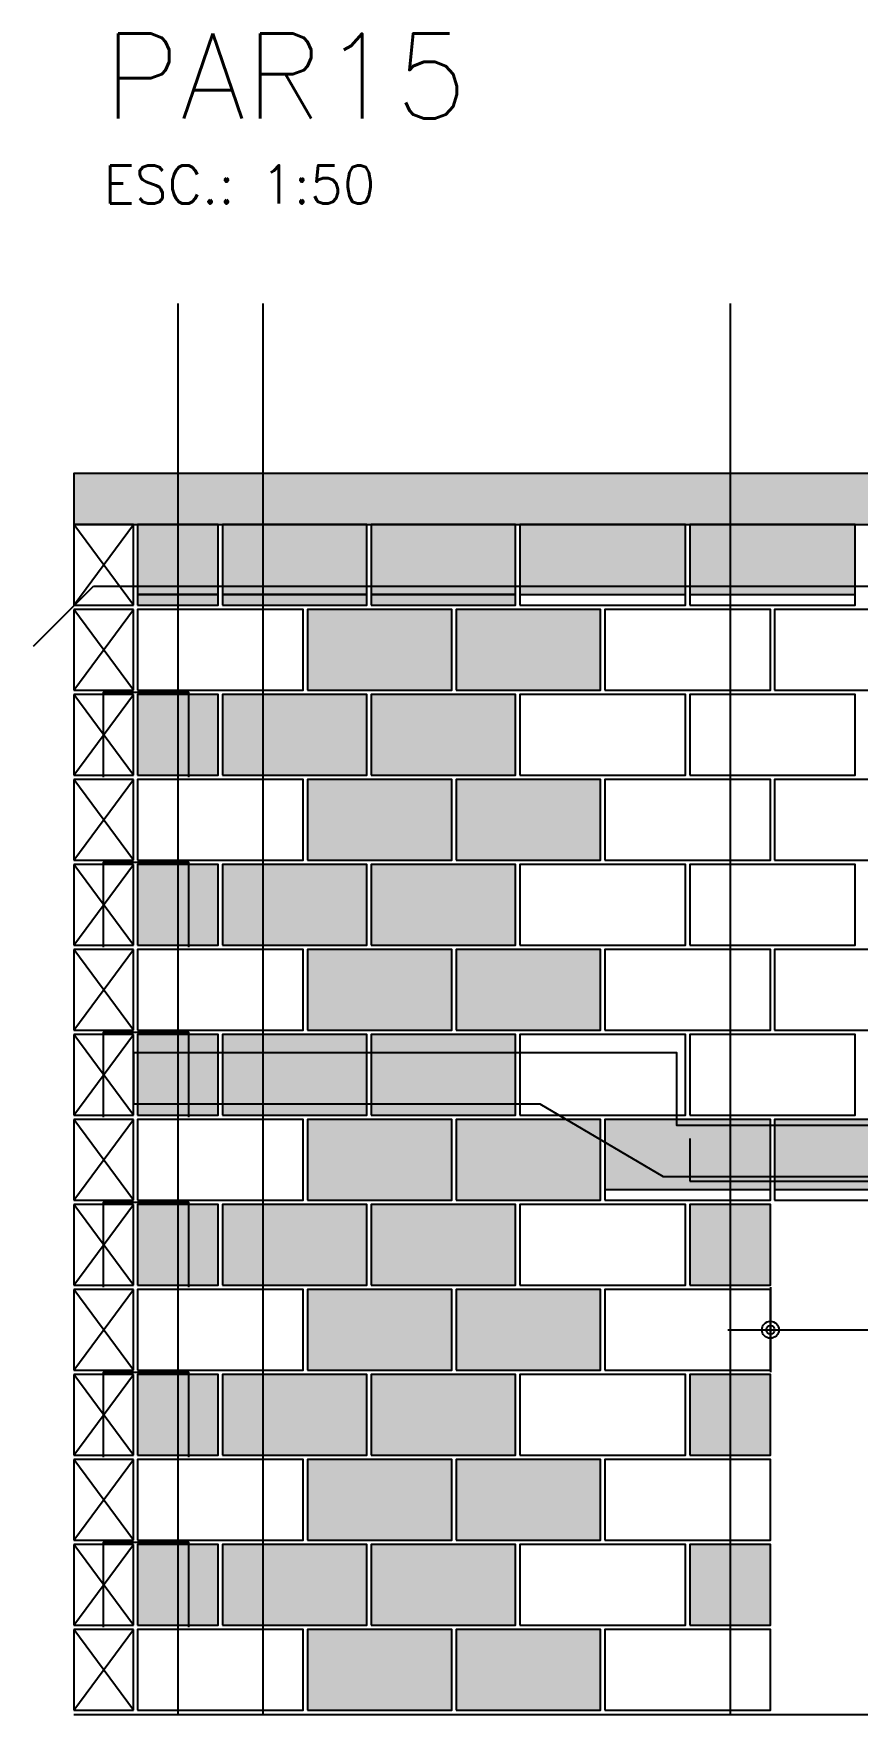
# Model space of a CAD drawing. Extents: x -1.9 to 86, y -1.6 to 61.
# Drawn here: x 54.93 to 58.81, y 18.32 to 26.23 of the extents above; entities that cross this region are included whole.
import ezdxf

# ---------------------------------------------------------------- set-up
doc = ezdxf.new("R2010")
doc.units = 0
doc.header["$MEASUREMENT"] = 0
for name, color, linetype in [('PENA_01', 1, 'CONTINUOUS'), ('PENA_02', 2, 'CONTINUOUS'), ('PENA_03', 3, 'CONTINUOUS'), ('PENA_05', 5, 'CONTINUOUS'), ('PENA_06', 6, 'CONTINUOUS'), ('PENA_09', 254, 'CONTINUOUS'), ('PENA_11', 252, 'CONTINUOUS'), ('PENA_21', 100, 'CONTINUOUS'), ('PENA_23', 50, 'CONTINUOUS')]:
    doc.layers.add(name, color=color, linetype=linetype)
doc.styles.get("Standard").update_dxf_attribs({"font": 'ROMANS.SHX'})

msp = doc.modelspace()

# ---------------------------------------------------------------- linework, layer by layer
at = {"layer": 'PENA_01', "linetype": 'Continuous'}
for p, q in [((55.4226, 23.5913), (55.8026, 23.5913)), ((55.8226, 23.5913), (56.5026, 23.5913)), ((56.5226, 23.5913), (57.2026, 23.5913)), ((57.2226, 23.5913), (58.0026, 23.5913)), ((58.0226, 23.5913), (58.8026, 23.5913)), ((57.6226, 20.7913), (58.4026, 20.7913)), ((58.4226, 20.7913), (59.2026, 20.7913)), ((58.4026, 20.3313), (58.4026, 19.9313)), ((58.2026, 20.1313), (60.4226, 20.1313))]:
    msp.add_line(p, q, dxfattribs=at)
msp.add_lwpolyline([(55.4026, 21.1953), (57.3171, 21.1953), (57.8971, 20.8533), (62.4026, 20.8533), (62.4026, 21.0933), (57.9626, 21.0933), (57.9626, 21.4353), (55.4026, 21.4353), (55.4026, 21.1953)], dxfattribs=at)
at = {"layer": 'PENA_02', "linetype": 'Continuous'}
for p, q in [((55.4026, 23.9213), (55.1226, 23.9213)), ((55.1226, 23.9213), (55.1226, 23.5413)), ((55.4026, 23.5413), (55.4026, 23.9213)), ((55.1226, 23.5413), (55.4026, 23.5413)), ((55.4026, 23.5213), (55.1226, 23.5213)), ((55.1226, 23.5213), (55.1226, 23.1413)), ((55.4026, 23.1413), (55.4026, 23.5213)), ((55.1226, 23.1413), (55.4026, 23.1413)), ((55.4026, 23.1213), (55.1226, 23.1213)), ((55.1226, 23.1213), (55.1226, 22.7413)), ((55.4026, 22.7413), (55.4026, 23.1213)), ((55.1226, 22.7413), (55.4026, 22.7413)), ((55.4026, 22.7213), (55.1226, 22.7213)), ((55.1226, 22.7213), (55.1226, 22.3413)), ((55.4026, 22.3413), (55.4026, 22.7213)), ((55.1226, 22.3413), (55.4026, 22.3413)), ((55.4026, 22.3213), (55.1226, 22.3213)), ((55.1226, 22.3213), (55.1226, 21.9413)), ((55.4026, 21.9413), (55.4026, 22.3213)), ((55.1226, 21.9413), (55.4026, 21.9413)), ((55.4026, 21.9213), (55.1226, 21.9213)), ((55.1226, 21.9213), (55.1226, 21.5413)), ((55.4026, 21.5413), (55.4026, 21.9213)), ((55.1226, 21.5413), (55.4026, 21.5413)), ((55.4026, 21.5213), (55.1226, 21.5213)), ((55.1226, 21.5213), (55.1226, 21.1413)), ((55.4026, 21.1413), (55.4026, 21.5213)), ((55.1226, 21.1413), (55.4026, 21.1413)), ((55.4026, 21.1213), (55.1226, 21.1213)), ((55.1226, 21.1213), (55.1226, 20.7413)), ((55.4026, 20.7413), (55.4026, 21.1213)), ((55.1226, 20.7413), (55.4026, 20.7413)), ((55.4026, 20.7213), (55.1226, 20.7213)), ((55.1226, 20.7213), (55.1226, 20.3413)), ((55.4026, 20.3413), (55.4026, 20.7213)), ((55.1226, 20.3413), (55.4026, 20.3413)), ((55.4026, 20.3213), (55.1226, 20.3213)), ((55.1226, 20.3213), (55.1226, 19.9413)), ((55.4026, 19.9413), (55.4026, 20.3213)), ((55.1226, 19.9413), (55.4026, 19.9413)), ((55.4026, 19.9213), (55.1226, 19.9213)), ((55.1226, 19.9213), (55.1226, 19.5413)), ((55.4026, 19.5413), (55.4026, 19.9213)), ((55.1226, 19.5413), (55.4026, 19.5413)), ((55.4026, 19.5213), (55.1226, 19.5213)), ((55.1226, 19.5213), (55.1226, 19.1413)), ((55.4026, 19.1413), (55.4026, 19.5213)), ((55.1226, 19.1413), (55.4026, 19.1413)), ((55.4026, 19.1213), (55.1226, 19.1213)), ((55.1226, 19.1213), (55.1226, 18.7413)), ((55.4026, 18.7413), (55.4026, 19.1213)), ((55.1226, 18.7413), (55.4026, 18.7413)), ((55.4026, 18.7213), (55.1226, 18.7213)), ((55.1226, 18.7213), (55.1226, 18.3413)), ((55.4026, 18.3413), (55.4026, 18.7213)), ((55.1226, 18.3413), (55.4026, 18.3413)), ((55.1226, 18.3213), (62.7026, 18.3213))]:
    msp.add_line(p, q, dxfattribs=at)
for points in [[(62.7026, 23.9213), (62.7026, 24.1613), (55.1226, 24.1613), (55.1226, 23.9213), (62.7026, 23.9213)], [(55.4226, 23.5413), (55.8026, 23.5413), (55.8026, 23.9213), (55.4226, 23.9213), (55.4226, 23.5413)], [(55.8226, 23.5413), (56.5026, 23.5413), (56.5026, 23.9213), (55.8226, 23.9213), (55.8226, 23.5413)], [(56.5226, 23.5413), (57.2026, 23.5413), (57.2026, 23.9213), (56.5226, 23.9213), (56.5226, 23.5413)], [(57.2226, 23.5413), (58.0026, 23.5413), (58.0026, 23.9213), (57.2226, 23.9213), (57.2226, 23.5413)], [(58.0226, 23.5413), (58.8026, 23.5413), (58.8026, 23.9213), (58.0226, 23.9213), (58.0226, 23.5413)], [(55.4226, 23.1413), (56.2026, 23.1413), (56.2026, 23.5213), (55.4226, 23.5213), (55.4226, 23.1413)], [(56.2226, 23.1413), (56.9026, 23.1413), (56.9026, 23.5213), (56.2226, 23.5213), (56.2226, 23.1413)], [(56.9226, 23.1413), (57.6026, 23.1413), (57.6026, 23.5213), (56.9226, 23.5213), (56.9226, 23.1413)], [(57.6226, 23.1413), (58.4026, 23.1413), (58.4026, 23.5213), (57.6226, 23.5213), (57.6226, 23.1413)], [(58.4226, 23.1413), (59.2026, 23.1413), (59.2026, 23.5213), (58.4226, 23.5213), (58.4226, 23.1413)], [(55.4226, 22.7413), (55.8026, 22.7413), (55.8026, 23.1213), (55.4226, 23.1213), (55.4226, 22.7413)], [(55.8226, 22.7413), (56.5026, 22.7413), (56.5026, 23.1213), (55.8226, 23.1213), (55.8226, 22.7413)], [(56.5226, 22.7413), (57.2026, 22.7413), (57.2026, 23.1213), (56.5226, 23.1213), (56.5226, 22.7413)], [(57.2226, 22.7413), (58.0026, 22.7413), (58.0026, 23.1213), (57.2226, 23.1213), (57.2226, 22.7413)], [(58.0226, 22.7413), (58.8026, 22.7413), (58.8026, 23.1213), (58.0226, 23.1213), (58.0226, 22.7413)], [(55.4226, 22.3413), (56.2026, 22.3413), (56.2026, 22.7213), (55.4226, 22.7213), (55.4226, 22.3413)], [(56.2226, 22.3413), (56.9026, 22.3413), (56.9026, 22.7213), (56.2226, 22.7213), (56.2226, 22.3413)], [(56.9226, 22.3413), (57.6026, 22.3413), (57.6026, 22.7213), (56.9226, 22.7213), (56.9226, 22.3413)], [(57.6226, 22.3413), (58.4026, 22.3413), (58.4026, 22.7213), (57.6226, 22.7213), (57.6226, 22.3413)], [(58.4226, 22.3413), (59.2026, 22.3413), (59.2026, 22.7213), (58.4226, 22.7213), (58.4226, 22.3413)], [(55.4226, 21.9413), (55.8026, 21.9413), (55.8026, 22.3213), (55.4226, 22.3213), (55.4226, 21.9413)], [(55.8226, 21.9413), (56.5026, 21.9413), (56.5026, 22.3213), (55.8226, 22.3213), (55.8226, 21.9413)], [(56.5226, 21.9413), (57.2026, 21.9413), (57.2026, 22.3213), (56.5226, 22.3213), (56.5226, 21.9413)], [(57.2226, 21.9413), (58.0026, 21.9413), (58.0026, 22.3213), (57.2226, 22.3213), (57.2226, 21.9413)], [(58.0226, 21.9413), (58.8026, 21.9413), (58.8026, 22.3213), (58.0226, 22.3213), (58.0226, 21.9413)], [(55.4226, 21.5413), (56.2026, 21.5413), (56.2026, 21.9213), (55.4226, 21.9213), (55.4226, 21.5413)], [(56.2226, 21.5413), (56.9026, 21.5413), (56.9026, 21.9213), (56.2226, 21.9213), (56.2226, 21.5413)], [(56.9226, 21.5413), (57.6026, 21.5413), (57.6026, 21.9213), (56.9226, 21.9213), (56.9226, 21.5413)], [(57.6226, 21.5413), (58.4026, 21.5413), (58.4026, 21.9213), (57.6226, 21.9213), (57.6226, 21.5413)], [(58.4226, 21.5413), (59.2026, 21.5413), (59.2026, 21.9213), (58.4226, 21.9213), (58.4226, 21.5413)], [(55.4226, 21.1413), (55.8026, 21.1413), (55.8026, 21.5213), (55.4226, 21.5213), (55.4226, 21.1413)], [(55.8226, 21.1413), (56.5026, 21.1413), (56.5026, 21.5213), (55.8226, 21.5213), (55.8226, 21.1413)], [(56.5226, 21.1413), (57.2026, 21.1413), (57.2026, 21.5213), (56.5226, 21.5213), (56.5226, 21.1413)], [(57.2226, 21.1413), (58.0026, 21.1413), (58.0026, 21.5213), (57.2226, 21.5213), (57.2226, 21.1413)], [(58.0226, 21.1413), (58.8026, 21.1413), (58.8026, 21.5213), (58.0226, 21.5213), (58.0226, 21.1413)], [(55.4226, 20.7413), (56.2026, 20.7413), (56.2026, 21.1213), (55.4226, 21.1213), (55.4226, 20.7413)], [(56.2226, 20.7413), (56.9026, 20.7413), (56.9026, 21.1213), (56.2226, 21.1213), (56.2226, 20.7413)], [(56.9226, 20.7413), (57.6026, 20.7413), (57.6026, 21.1213), (56.9226, 21.1213), (56.9226, 20.7413)], [(57.6226, 20.7413), (58.4026, 20.7413), (58.4026, 21.1213), (57.6226, 21.1213), (57.6226, 20.7413)], [(58.4226, 20.7413), (59.2026, 20.7413), (59.2026, 21.1213), (58.4226, 21.1213), (58.4226, 20.7413)], [(55.4226, 20.3413), (55.8026, 20.3413), (55.8026, 20.7213), (55.4226, 20.7213), (55.4226, 20.3413)], [(55.8226, 20.3413), (56.5026, 20.3413), (56.5026, 20.7213), (55.8226, 20.7213), (55.8226, 20.3413)], [(56.5226, 20.3413), (57.2026, 20.3413), (57.2026, 20.7213), (56.5226, 20.7213), (56.5226, 20.3413)], [(57.2226, 20.3413), (58.0026, 20.3413), (58.0026, 20.7213), (57.2226, 20.7213), (57.2226, 20.3413)], [(58.0226, 20.3413), (58.4026, 20.3413), (58.4026, 20.7213), (58.0226, 20.7213), (58.0226, 20.3413)], [(55.4226, 19.9413), (56.2026, 19.9413), (56.2026, 20.3213), (55.4226, 20.3213), (55.4226, 19.9413)], [(56.2226, 19.9413), (56.9026, 19.9413), (56.9026, 20.3213), (56.2226, 20.3213), (56.2226, 19.9413)], [(56.9226, 19.9413), (57.6026, 19.9413), (57.6026, 20.3213), (56.9226, 20.3213), (56.9226, 19.9413)], [(57.6226, 19.9413), (58.4026, 19.9413), (58.4026, 20.3213), (57.6226, 20.3213), (57.6226, 19.9413)], [(55.4226, 19.5413), (55.8026, 19.5413), (55.8026, 19.9213), (55.4226, 19.9213), (55.4226, 19.5413)], [(55.8226, 19.5413), (56.5026, 19.5413), (56.5026, 19.9213), (55.8226, 19.9213), (55.8226, 19.5413)], [(56.5226, 19.5413), (57.2026, 19.5413), (57.2026, 19.9213), (56.5226, 19.9213), (56.5226, 19.5413)], [(57.2226, 19.5413), (58.0026, 19.5413), (58.0026, 19.9213), (57.2226, 19.9213), (57.2226, 19.5413)], [(58.0226, 19.5413), (58.4026, 19.5413), (58.4026, 19.9213), (58.0226, 19.9213), (58.0226, 19.5413)], [(55.4226, 19.1413), (56.2026, 19.1413), (56.2026, 19.5213), (55.4226, 19.5213), (55.4226, 19.1413)], [(56.2226, 19.1413), (56.9026, 19.1413), (56.9026, 19.5213), (56.2226, 19.5213), (56.2226, 19.1413)], [(56.9226, 19.1413), (57.6026, 19.1413), (57.6026, 19.5213), (56.9226, 19.5213), (56.9226, 19.1413)], [(57.6226, 19.1413), (58.4026, 19.1413), (58.4026, 19.5213), (57.6226, 19.5213), (57.6226, 19.1413)], [(55.4226, 18.7413), (55.8026, 18.7413), (55.8026, 19.1213), (55.4226, 19.1213), (55.4226, 18.7413)], [(55.8226, 18.7413), (56.5026, 18.7413), (56.5026, 19.1213), (55.8226, 19.1213), (55.8226, 18.7413)], [(56.5226, 18.7413), (57.2026, 18.7413), (57.2026, 19.1213), (56.5226, 19.1213), (56.5226, 18.7413)], [(57.2226, 18.7413), (58.0026, 18.7413), (58.0026, 19.1213), (57.2226, 19.1213), (57.2226, 18.7413)], [(57.2226, 18.7413), (58.0026, 18.7413), (58.0026, 19.1213), (57.2226, 19.1213), (57.2226, 18.7413)], [(58.0226, 18.7413), (58.4026, 18.7413), (58.4026, 19.1213), (58.0226, 19.1213), (58.0226, 18.7413)], [(55.4226, 18.3413), (56.2026, 18.3413), (56.2026, 18.7213), (55.4226, 18.7213), (55.4226, 18.3413)], [(56.2226, 18.3413), (56.9026, 18.3413), (56.9026, 18.7213), (56.2226, 18.7213), (56.2226, 18.3413)], [(56.9226, 18.3413), (57.6026, 18.3413), (57.6026, 18.7213), (56.9226, 18.7213), (56.9226, 18.3413)], [(57.6226, 18.3413), (58.4026, 18.3413), (58.4026, 18.7213), (57.6226, 18.7213), (57.6226, 18.3413)]]:
    msp.add_lwpolyline(points, dxfattribs=at)
for radius in [0.04, 0.02]:
    msp.add_circle((58.4026, 20.1313), radius, dxfattribs=at)
at = {"layer": 'PENA_03', "linetype": 'Continuous'}
for p, q in [((55.1226, 23.5413), (55.4026, 23.9213)), ((55.4026, 23.5413), (55.1226, 23.9213)), ((55.1226, 23.1413), (55.4026, 23.5213)), ((55.4026, 23.1413), (55.1226, 23.5213)), ((55.1226, 22.7413), (55.4026, 23.1213)), ((55.4026, 22.7413), (55.1226, 23.1213)), ((55.1226, 22.3413), (55.4026, 22.7213)), ((55.4026, 22.3413), (55.1226, 22.7213)), ((55.1226, 21.9413), (55.4026, 22.3213)), ((55.4026, 21.9413), (55.1226, 22.3213)), ((55.1226, 21.5413), (55.4026, 21.9213)), ((55.4026, 21.5413), (55.1226, 21.9213)), ((55.1226, 21.1413), (55.4026, 21.5213)), ((55.4026, 21.1413), (55.1226, 21.5213)), ((55.1226, 20.7413), (55.4026, 21.1213)), ((55.4026, 20.7413), (55.1226, 21.1213)), ((55.1226, 20.3413), (55.4026, 20.7213)), ((55.4026, 20.3413), (55.1226, 20.7213)), ((55.1226, 19.9413), (55.4026, 20.3213)), ((55.4026, 19.9413), (55.1226, 20.3213)), ((55.1226, 19.5413), (55.4026, 19.9213)), ((55.4026, 19.5413), (55.1226, 19.9213)), ((55.1226, 19.1413), (55.4026, 19.5213)), ((55.4026, 19.1413), (55.1226, 19.5213)), ((55.1226, 18.7413), (55.4026, 19.1213)), ((55.4026, 18.7413), (55.1226, 19.1213)), ((55.1226, 18.3413), (55.4026, 18.7213)), ((55.4026, 18.3413), (55.1226, 18.7213))]:
    msp.add_line(p, q, dxfattribs=at)
at = {"layer": 'PENA_05', "linetype": 'Continuous'}
for p, q in [((54.9327, 23.3485), (55.2155, 23.6313)), ((55.2155, 23.6313), (62.6555, 23.6313)), ((58.0226, 21.0314), (58.0226, 20.8313)), ((58.0226, 20.8313), (60.6026, 20.8313))]:
    msp.add_line(p, q, dxfattribs=at)
for points in [[(55.6126, 24.9613), (55.6126, 18.3213)], [(56.0126, 24.9613), (56.0126, 18.3213)], [(58.2126, 24.9613), (58.2126, 18.3213)], [(55.2626, 22.7313), (55.2626, 23.1313), (55.6626, 23.1313), (55.6626, 22.7313)], [(55.2626, 21.9313), (55.2626, 22.3313), (55.6626, 22.3313), (55.6626, 21.9313)], [(55.2626, 21.1313), (55.2626, 21.5313), (55.6626, 21.5313), (55.6626, 21.1313)], [(55.2626, 20.3313), (55.2626, 20.7313), (55.6626, 20.7313), (55.6626, 20.3313)], [(55.2626, 19.5313), (55.2626, 19.9313), (55.6626, 19.9313), (55.6626, 19.5313)], [(55.2626, 18.7313), (55.2626, 19.1313), (55.6626, 19.1313), (55.6626, 18.7313)]]:
    msp.add_lwpolyline(points, dxfattribs=at)
at = {"layer": 'PENA_09', "linetype": 'Continuous'}
for points in [[(55.4226, 23.5913), (55.8026, 23.5913), (55.8026, 23.9213), (55.4226, 23.9213), (55.4226, 23.5913)], [(55.8226, 23.5913), (56.5026, 23.5913), (56.5026, 23.9213), (55.8226, 23.9213), (55.8226, 23.5913)], [(56.5226, 23.5913), (57.2026, 23.5913), (57.2026, 23.9213), (56.5226, 23.9213), (56.5226, 23.5913)], [(57.2226, 23.5913), (58.0026, 23.5913), (58.0026, 23.9213), (57.2226, 23.9213), (57.2226, 23.5913)], [(58.0226, 23.5913), (58.8026, 23.5913), (58.8026, 23.9213), (58.0226, 23.9213), (58.0226, 23.5913)], [(57.6226, 20.7913), (58.4026, 20.7913), (58.4026, 21.1213), (57.6226, 21.1213), (57.6226, 20.7913)], [(58.4226, 20.7913), (59.2026, 20.7913), (59.2026, 21.1213), (58.4226, 21.1213), (58.4226, 20.7913)]]:
    msp.add_lwpolyline(points, dxfattribs=at)
for points in [[(55.4226, 23.5913), (55.8026, 23.5913), (55.8026, 23.9213)], [(55.4226, 23.5913), (55.8026, 23.9213), (55.4226, 23.9213)], [(55.4226, 23.5913), (55.4226, 23.9213), (55.4226, 23.5913)], [(55.8226, 23.5913), (56.5026, 23.5913), (56.5026, 23.9213)], [(55.8226, 23.5913), (56.5026, 23.9213), (55.8226, 23.9213)], [(55.8226, 23.5913), (55.8226, 23.9213), (55.8226, 23.5913)], [(56.5226, 23.5913), (57.2026, 23.5913), (57.2026, 23.9213)], [(56.5226, 23.5913), (57.2026, 23.9213), (56.5226, 23.9213)], [(56.5226, 23.5913), (56.5226, 23.9213), (56.5226, 23.5913)], [(57.2226, 23.5913), (58.0026, 23.5913), (58.0026, 23.9213)], [(57.2226, 23.5913), (58.0026, 23.9213), (57.2226, 23.9213)], [(57.2226, 23.5913), (57.2226, 23.9213), (57.2226, 23.5913)], [(58.0226, 23.5913), (58.8026, 23.5913), (58.8026, 23.9213)], [(58.0226, 23.5913), (58.8026, 23.9213), (58.0226, 23.9213)], [(58.0226, 23.5913), (58.0226, 23.9213), (58.0226, 23.5913)], [(57.6226, 20.7913), (58.4026, 20.7913), (58.4026, 21.1213)], [(57.6226, 20.7913), (58.4026, 21.1213), (57.6226, 21.1213)], [(57.6226, 20.7913), (57.6226, 21.1213), (57.6226, 20.7913)], [(58.4226, 20.7913), (59.2026, 20.7913), (59.2026, 21.1213)], [(58.4226, 20.7913), (59.2026, 21.1213), (58.4226, 21.1213)], [(58.4226, 20.7913), (58.4226, 21.1213), (58.4226, 20.7913)]]:
    msp.add_solid(points, dxfattribs=at)
at = {"layer": 'PENA_11', "linetype": 'Continuous'}
for points in [[(62.7026, 23.9213), (62.7026, 24.1613), (55.1226, 24.1613)], [(62.7026, 23.9213), (55.1226, 24.1613), (55.1226, 23.9213)], [(62.7026, 23.9213), (55.1226, 23.9213), (62.7026, 23.9213)]]:
    msp.add_solid(points, dxfattribs=at)
at = {"layer": 'PENA_21', "linetype": 'Continuous'}
for points in [[(55.8226, 23.5413), (56.5026, 23.5413), (56.5026, 23.5913), (55.8226, 23.5913), (55.8226, 23.5413)], [(56.5226, 23.5413), (57.2026, 23.5413), (57.2026, 23.5913), (56.5226, 23.5913), (56.5226, 23.5413)], [(56.2226, 23.1413), (56.9026, 23.1413), (56.9026, 23.5213), (56.2226, 23.5213), (56.2226, 23.1413)], [(56.9226, 23.1413), (57.6026, 23.1413), (57.6026, 23.5213), (56.9226, 23.5213), (56.9226, 23.1413)], [(55.8226, 22.7413), (56.5026, 22.7413), (56.5026, 23.1213), (55.8226, 23.1213), (55.8226, 22.7413)], [(56.5226, 22.7413), (57.2026, 22.7413), (57.2026, 23.1213), (56.5226, 23.1213), (56.5226, 22.7413)], [(56.2226, 22.3413), (56.9026, 22.3413), (56.9026, 22.7213), (56.2226, 22.7213), (56.2226, 22.3413)], [(56.9226, 22.3413), (57.6026, 22.3413), (57.6026, 22.7213), (56.9226, 22.7213), (56.9226, 22.3413)], [(55.8226, 21.9413), (56.5026, 21.9413), (56.5026, 22.3213), (55.8226, 22.3213), (55.8226, 21.9413)], [(56.5226, 21.9413), (57.2026, 21.9413), (57.2026, 22.3213), (56.5226, 22.3213), (56.5226, 21.9413)], [(56.2226, 21.5413), (56.9026, 21.5413), (56.9026, 21.9213), (56.2226, 21.9213), (56.2226, 21.5413)], [(56.9226, 21.5413), (57.6026, 21.5413), (57.6026, 21.9213), (56.9226, 21.9213), (56.9226, 21.5413)], [(55.8226, 21.1413), (56.5026, 21.1413), (56.5026, 21.5213), (55.8226, 21.5213), (55.8226, 21.1413)], [(56.5226, 21.1413), (57.2026, 21.1413), (57.2026, 21.5213), (56.5226, 21.5213), (56.5226, 21.1413)], [(56.2226, 20.7413), (56.9026, 20.7413), (56.9026, 21.1213), (56.2226, 21.1213), (56.2226, 20.7413)], [(56.9226, 20.7413), (57.6026, 20.7413), (57.6026, 21.1213), (56.9226, 21.1213), (56.9226, 20.7413)], [(55.8226, 20.3413), (56.5026, 20.3413), (56.5026, 20.7213), (55.8226, 20.7213), (55.8226, 20.3413)], [(56.5226, 20.3413), (57.2026, 20.3413), (57.2026, 20.7213), (56.5226, 20.7213), (56.5226, 20.3413)], [(56.2226, 19.9413), (56.9026, 19.9413), (56.9026, 20.3213), (56.2226, 20.3213), (56.2226, 19.9413)], [(56.9226, 19.9413), (57.6026, 19.9413), (57.6026, 20.3213), (56.9226, 20.3213), (56.9226, 19.9413)], [(55.8226, 19.5413), (56.5026, 19.5413), (56.5026, 19.9213), (55.8226, 19.9213), (55.8226, 19.5413)], [(56.5226, 19.5413), (57.2026, 19.5413), (57.2026, 19.9213), (56.5226, 19.9213), (56.5226, 19.5413)], [(56.2226, 19.1413), (56.9026, 19.1413), (56.9026, 19.5213), (56.2226, 19.5213), (56.2226, 19.1413)], [(56.9226, 19.1413), (57.6026, 19.1413), (57.6026, 19.5213), (56.9226, 19.5213), (56.9226, 19.1413)], [(55.8226, 18.7413), (56.5026, 18.7413), (56.5026, 19.1213), (55.8226, 19.1213), (55.8226, 18.7413)], [(56.5226, 18.7413), (57.2026, 18.7413), (57.2026, 19.1213), (56.5226, 19.1213), (56.5226, 18.7413)], [(56.2226, 18.3413), (56.9026, 18.3413), (56.9026, 18.7213), (56.2226, 18.7213), (56.2226, 18.3413)], [(56.9226, 18.3413), (57.6026, 18.3413), (57.6026, 18.7213), (56.9226, 18.7213), (56.9226, 18.3413)]]:
    msp.add_lwpolyline(points, dxfattribs=at)
for points in [[(55.8226, 23.5413), (56.5026, 23.5413), (56.5026, 23.5913)], [(55.8226, 23.5413), (56.5026, 23.5913), (55.8226, 23.5913)], [(55.8226, 23.5413), (55.8226, 23.5913), (55.8226, 23.5413)], [(56.5226, 23.5413), (57.2026, 23.5413), (57.2026, 23.5913)], [(56.5226, 23.5413), (57.2026, 23.5913), (56.5226, 23.5913)], [(56.5226, 23.5413), (56.5226, 23.5913), (56.5226, 23.5413)], [(56.2226, 23.1413), (56.9026, 23.1413), (56.9026, 23.5213)], [(56.2226, 23.1413), (56.9026, 23.5213), (56.2226, 23.5213)], [(56.2226, 23.1413), (56.2226, 23.5213), (56.2226, 23.1413)], [(56.9226, 23.1413), (57.6026, 23.1413), (57.6026, 23.5213)], [(56.9226, 23.1413), (57.6026, 23.5213), (56.9226, 23.5213)], [(56.9226, 23.1413), (56.9226, 23.5213), (56.9226, 23.1413)], [(55.8226, 22.7413), (56.5026, 22.7413), (56.5026, 23.1213)], [(55.8226, 22.7413), (56.5026, 23.1213), (55.8226, 23.1213)], [(55.8226, 22.7413), (55.8226, 23.1213), (55.8226, 22.7413)], [(56.5226, 22.7413), (57.2026, 22.7413), (57.2026, 23.1213)], [(56.5226, 22.7413), (57.2026, 23.1213), (56.5226, 23.1213)], [(56.5226, 22.7413), (56.5226, 23.1213), (56.5226, 22.7413)], [(56.2226, 22.3413), (56.9026, 22.3413), (56.9026, 22.7213)], [(56.2226, 22.3413), (56.9026, 22.7213), (56.2226, 22.7213)], [(56.2226, 22.3413), (56.2226, 22.7213), (56.2226, 22.3413)], [(56.9226, 22.3413), (57.6026, 22.3413), (57.6026, 22.7213)], [(56.9226, 22.3413), (57.6026, 22.7213), (56.9226, 22.7213)], [(56.9226, 22.3413), (56.9226, 22.7213), (56.9226, 22.3413)], [(55.8226, 21.9413), (56.5026, 21.9413), (56.5026, 22.3213)], [(55.8226, 21.9413), (56.5026, 22.3213), (55.8226, 22.3213)], [(55.8226, 21.9413), (55.8226, 22.3213), (55.8226, 21.9413)], [(56.5226, 21.9413), (57.2026, 21.9413), (57.2026, 22.3213)], [(56.5226, 21.9413), (57.2026, 22.3213), (56.5226, 22.3213)], [(56.5226, 21.9413), (56.5226, 22.3213), (56.5226, 21.9413)], [(56.2226, 21.5413), (56.9026, 21.5413), (56.9026, 21.9213)], [(56.2226, 21.5413), (56.9026, 21.9213), (56.2226, 21.9213)], [(56.2226, 21.5413), (56.2226, 21.9213), (56.2226, 21.5413)], [(56.9226, 21.5413), (57.6026, 21.5413), (57.6026, 21.9213)], [(56.9226, 21.5413), (57.6026, 21.9213), (56.9226, 21.9213)], [(56.9226, 21.5413), (56.9226, 21.9213), (56.9226, 21.5413)], [(55.8226, 21.1413), (56.5026, 21.1413), (56.5026, 21.5213)], [(55.8226, 21.1413), (56.5026, 21.5213), (55.8226, 21.5213)], [(55.8226, 21.1413), (55.8226, 21.5213), (55.8226, 21.1413)], [(56.5226, 21.1413), (57.2026, 21.1413), (57.2026, 21.5213)], [(56.5226, 21.1413), (57.2026, 21.5213), (56.5226, 21.5213)], [(56.5226, 21.1413), (56.5226, 21.5213), (56.5226, 21.1413)], [(56.2226, 20.7413), (56.9026, 20.7413), (56.9026, 21.1213)], [(56.2226, 20.7413), (56.9026, 21.1213), (56.2226, 21.1213)], [(56.2226, 20.7413), (56.2226, 21.1213), (56.2226, 20.7413)], [(56.9226, 20.7413), (57.6026, 20.7413), (57.6026, 21.1213)], [(56.9226, 20.7413), (57.6026, 21.1213), (56.9226, 21.1213)], [(56.9226, 20.7413), (56.9226, 21.1213), (56.9226, 20.7413)], [(55.8226, 20.3413), (56.5026, 20.3413), (56.5026, 20.7213)], [(55.8226, 20.3413), (56.5026, 20.7213), (55.8226, 20.7213)], [(55.8226, 20.3413), (55.8226, 20.7213), (55.8226, 20.3413)], [(56.5226, 20.3413), (57.2026, 20.3413), (57.2026, 20.7213)], [(56.5226, 20.3413), (57.2026, 20.7213), (56.5226, 20.7213)], [(56.5226, 20.3413), (56.5226, 20.7213), (56.5226, 20.3413)], [(56.2226, 19.9413), (56.9026, 19.9413), (56.9026, 20.3213)], [(56.2226, 19.9413), (56.9026, 20.3213), (56.2226, 20.3213)], [(56.2226, 19.9413), (56.2226, 20.3213), (56.2226, 19.9413)], [(56.9226, 19.9413), (57.6026, 19.9413), (57.6026, 20.3213)], [(56.9226, 19.9413), (57.6026, 20.3213), (56.9226, 20.3213)], [(56.9226, 19.9413), (56.9226, 20.3213), (56.9226, 19.9413)], [(55.8226, 19.5413), (56.5026, 19.5413), (56.5026, 19.9213)], [(55.8226, 19.5413), (56.5026, 19.9213), (55.8226, 19.9213)], [(55.8226, 19.5413), (55.8226, 19.9213), (55.8226, 19.5413)], [(56.5226, 19.5413), (57.2026, 19.5413), (57.2026, 19.9213)], [(56.5226, 19.5413), (57.2026, 19.9213), (56.5226, 19.9213)], [(56.5226, 19.5413), (56.5226, 19.9213), (56.5226, 19.5413)], [(56.2226, 19.1413), (56.9026, 19.1413), (56.9026, 19.5213)], [(56.2226, 19.1413), (56.9026, 19.5213), (56.2226, 19.5213)], [(56.2226, 19.1413), (56.2226, 19.5213), (56.2226, 19.1413)], [(56.9226, 19.1413), (57.6026, 19.1413), (57.6026, 19.5213)], [(56.9226, 19.1413), (57.6026, 19.5213), (56.9226, 19.5213)], [(56.9226, 19.1413), (56.9226, 19.5213), (56.9226, 19.1413)], [(55.8226, 18.7413), (56.5026, 18.7413), (56.5026, 19.1213)], [(55.8226, 18.7413), (56.5026, 19.1213), (55.8226, 19.1213)], [(55.8226, 18.7413), (55.8226, 19.1213), (55.8226, 18.7413)], [(56.5226, 18.7413), (57.2026, 18.7413), (57.2026, 19.1213)], [(56.5226, 18.7413), (57.2026, 19.1213), (56.5226, 19.1213)], [(56.5226, 18.7413), (56.5226, 19.1213), (56.5226, 18.7413)], [(56.2226, 18.3413), (56.9026, 18.3413), (56.9026, 18.7213)], [(56.2226, 18.3413), (56.9026, 18.7213), (56.2226, 18.7213)], [(56.2226, 18.3413), (56.2226, 18.7213), (56.2226, 18.3413)], [(56.9226, 18.3413), (57.6026, 18.3413), (57.6026, 18.7213)], [(56.9226, 18.3413), (57.6026, 18.7213), (56.9226, 18.7213)], [(56.9226, 18.3413), (56.9226, 18.7213), (56.9226, 18.3413)]]:
    msp.add_solid(points, dxfattribs=at)
at = {"layer": 'PENA_23', "linetype": 'Continuous'}
for points in [[(55.4226, 23.5413), (55.8026, 23.5413), (55.8026, 23.5913), (55.4226, 23.5913), (55.4226, 23.5413)], [(55.4226, 22.7413), (55.8026, 22.7413), (55.8026, 23.1213), (55.4226, 23.1213), (55.4226, 22.7413)], [(55.4226, 21.9413), (55.8026, 21.9413), (55.8026, 22.3213), (55.4226, 22.3213), (55.4226, 21.9413)], [(55.4226, 21.1413), (55.8026, 21.1413), (55.8026, 21.5213), (55.4226, 21.5213), (55.4226, 21.1413)], [(55.4226, 20.3413), (55.8026, 20.3413), (55.8026, 20.7213), (55.4226, 20.7213), (55.4226, 20.3413)], [(58.0226, 20.3413), (58.4026, 20.3413), (58.4026, 20.7213), (58.0226, 20.7213), (58.0226, 20.3413)], [(55.4226, 19.5413), (55.8026, 19.5413), (55.8026, 19.9213), (55.4226, 19.9213), (55.4226, 19.5413)], [(58.0226, 19.5413), (58.4026, 19.5413), (58.4026, 19.9213), (58.0226, 19.9213), (58.0226, 19.5413)], [(55.4226, 18.7413), (55.8026, 18.7413), (55.8026, 19.1213), (55.4226, 19.1213), (55.4226, 18.7413)], [(58.0226, 18.7413), (58.4026, 18.7413), (58.4026, 19.1213), (58.0226, 19.1213), (58.0226, 18.7413)]]:
    msp.add_lwpolyline(points, dxfattribs=at)
for points in [[(55.4226, 23.5413), (55.8026, 23.5413), (55.8026, 23.5913)], [(55.4226, 23.5413), (55.8026, 23.5913), (55.4226, 23.5913)], [(55.4226, 23.5413), (55.4226, 23.5913), (55.4226, 23.5413)], [(55.4226, 22.7413), (55.8026, 22.7413), (55.8026, 23.1213)], [(55.4226, 22.7413), (55.8026, 23.1213), (55.4226, 23.1213)], [(55.4226, 22.7413), (55.4226, 23.1213), (55.4226, 22.7413)], [(55.4226, 21.9413), (55.8026, 21.9413), (55.8026, 22.3213)], [(55.4226, 21.9413), (55.8026, 22.3213), (55.4226, 22.3213)], [(55.4226, 21.9413), (55.4226, 22.3213), (55.4226, 21.9413)], [(55.4226, 21.1413), (55.8026, 21.1413), (55.8026, 21.5213)], [(55.4226, 21.1413), (55.8026, 21.5213), (55.4226, 21.5213)], [(55.4226, 21.1413), (55.4226, 21.5213), (55.4226, 21.1413)], [(55.4226, 20.3413), (55.8026, 20.3413), (55.8026, 20.7213)], [(55.4226, 20.3413), (55.8026, 20.7213), (55.4226, 20.7213)], [(55.4226, 20.3413), (55.4226, 20.7213), (55.4226, 20.3413)], [(58.0226, 20.3413), (58.4026, 20.3413), (58.4026, 20.7213)], [(58.0226, 20.3413), (58.4026, 20.7213), (58.0226, 20.7213)], [(58.0226, 20.3413), (58.0226, 20.7213), (58.0226, 20.3413)], [(55.4226, 19.5413), (55.8026, 19.5413), (55.8026, 19.9213)], [(55.4226, 19.5413), (55.8026, 19.9213), (55.4226, 19.9213)], [(55.4226, 19.5413), (55.4226, 19.9213), (55.4226, 19.5413)], [(58.0226, 19.5413), (58.4026, 19.5413), (58.4026, 19.9213)], [(58.0226, 19.5413), (58.4026, 19.9213), (58.0226, 19.9213)], [(58.0226, 19.5413), (58.0226, 19.9213), (58.0226, 19.5413)], [(55.4226, 18.7413), (55.8026, 18.7413), (55.8026, 19.1213)], [(55.4226, 18.7413), (55.8026, 19.1213), (55.4226, 19.1213)], [(55.4226, 18.7413), (55.4226, 19.1213), (55.4226, 18.7413)], [(58.0226, 18.7413), (58.4026, 18.7413), (58.4026, 19.1213)], [(58.0226, 18.7413), (58.4026, 19.1213), (58.0226, 19.1213)], [(58.0226, 18.7413), (58.0226, 19.1213), (58.0226, 18.7413)]]:
    msp.add_solid(points, dxfattribs=at)

# ---------------------------------------------------------------- texts
at = {"layer": 'PENA_03', "linetype": 'Continuous'}
msp.add_text('ESC.: 1:50', height=0.18, dxfattribs=at).set_placement((55.2626, 25.4313))
at = {"layer": 'PENA_06', "linetype": 'Continuous'}
msp.add_text('PAR15', height=0.4, dxfattribs=at).set_placement((55.2626, 25.8313))

doc.saveas('drawing.dxf')
